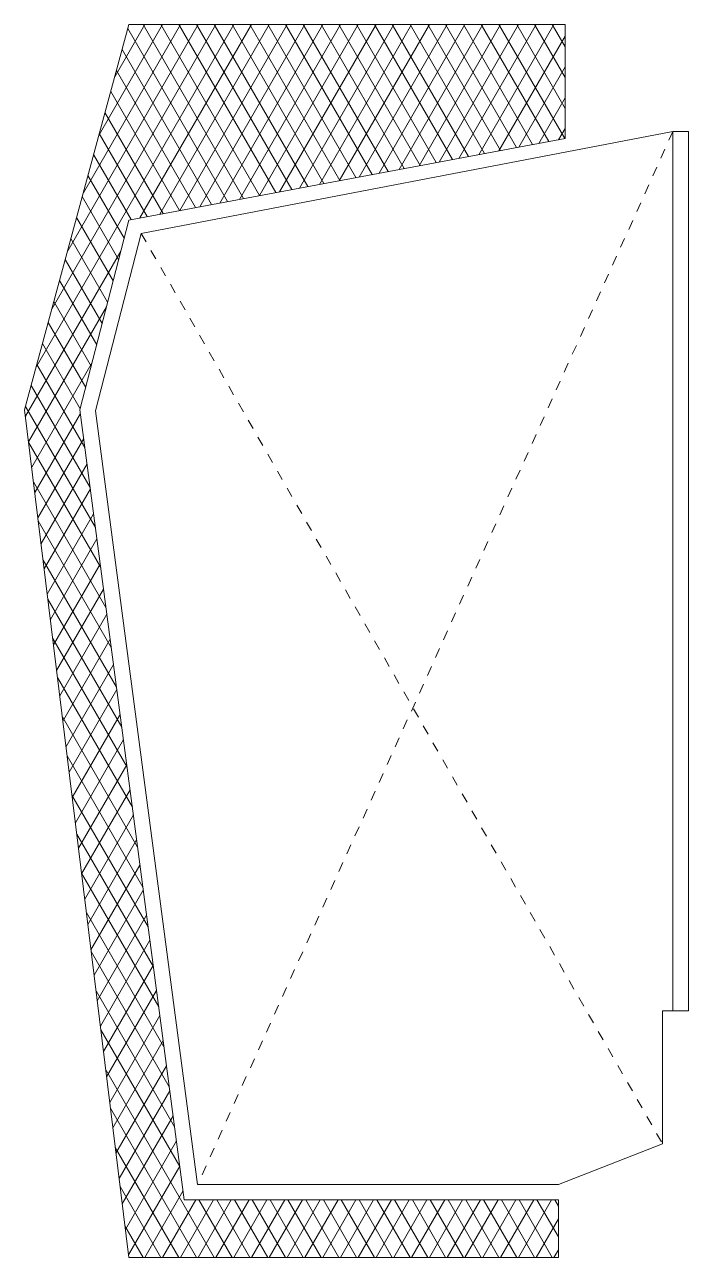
# Model space of a CAD drawing. Header units: metres. Extents: x -174 to 42, y 0 to 400.
import ezdxf

# ---------------------------------------------------------------- set-up
doc = ezdxf.new("R2010")
doc.units = ezdxf.units.M
doc.linetypes.add('Dash', pattern=[6.35, 3.175, -3.175])
doc.layers.add('A-DETL-GENF', color=92, linetype='Continuous', lineweight=18)
doc.layers.add('A-DETL-GENF-HDLN', color=1, linetype='Dash', lineweight=18)

# ---------------------------------------------------------------- blocks, each defined once
blk = doc.blocks.new('31 alucobond - 31_alucobond-3345137-00_0 Basismaterialen')
at = {"layer": 'A-DETL-GENF', "lineweight": 13}
h = blk.add_hatch(dxfattribs=at)
h.set_pattern_fill('FP_714', color=256, style=0, pattern_type=2)
h.set_pattern_definition([(60, (7119.317, -1125.46), (-4.330127, 2.5), []), (120, (7119.317, -1125.46), (-4.330127, -2.5), [])])
h.paths.add_polyline_path([(-140.02, 0), (-0.6, 0), (-0.6, 18.64), (-122.05, 18.64), (-155.87, 275), (-140.02, 336.6), (1.59, 363.03), (1.59, 400), (-140.02, 400), (-173.81, 275), (-172.57, 264.89)])
at = {"layer": 'A-DETL-GENF'}
for p, q in [((-140.02, 400), (-173.81, 275)), ((1.59, 400), (-140.02, 400)), ((1.59, 363.03), (1.59, 400)), ((36.59, 365.38), (-135.97, 332.27)), ((36.59, 365.38), (36.59, 80)), ((36.59, 365.38), (41.59, 365.38)), ((41.59, 365.38), (41.59, 80)), ((-140.02, 336.6), (1.59, 363.03)), ((-155.87, 275), (-140.02, 336.6)), ((-135.97, 332.27), (-150.78, 274.69)), ((-173.81, 275), (-140.02, 0)), ((-122.05, 18.64), (-155.87, 275)), ((-150.78, 274.69), (-117.66, 23.64)), ((33.22, 80), (33.22, 36.88)), ((41.59, 80), (33.22, 80)), ((-0.6, 23.64), (33.22, 36.88)), ((-117.66, 23.64), (-0.6, 23.64)), ((-0.6, 18.64), (-122.05, 18.64)), ((-0.6, 0), (-0.6, 18.64)), ((-140.02, 0), (-0.6, 0))]:
    blk.add_line(p, q, dxfattribs=at)
at = {"layer": 'A-DETL-GENF-HDLN'}
for p, q in [((36.59, 365.38), (-117.66, 23.64)), ((-135.97, 332.27), (33.22, 36.88))]:
    blk.add_line(p, q, dxfattribs=at)

msp = doc.modelspace()

# ---------------------------------------------------------------- block references
msp.add_blockref('31 alucobond - 31_alucobond-3345137-00_0 Basismaterialen', (0, 0))

doc.saveas('drawing.dxf')
